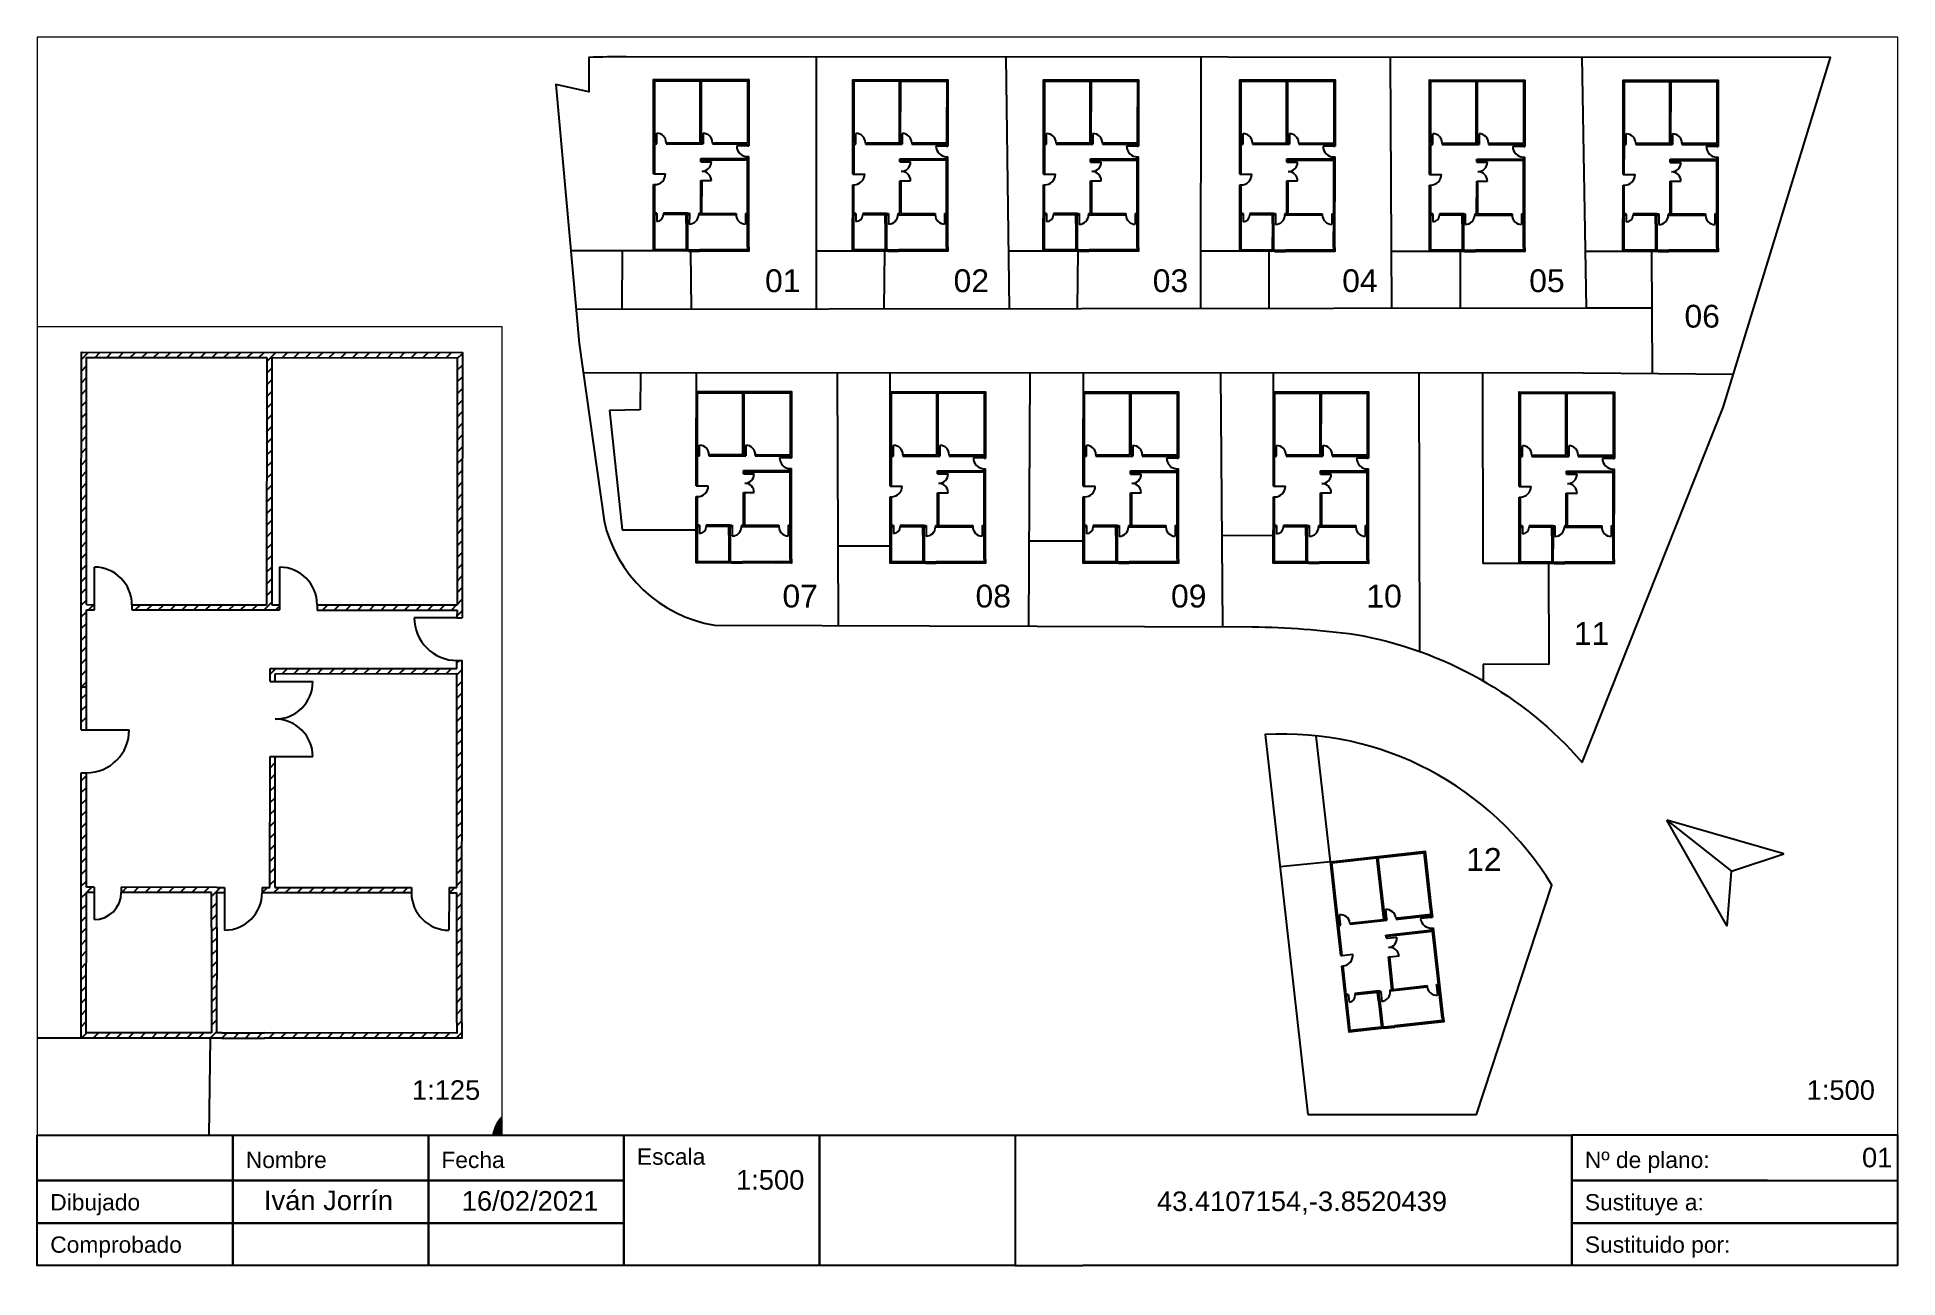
# Paper-space layout 'Presentación1' of a CAD drawing. Header units: millimetres. Extents: x 0 to 1435, y -2 to 579.
# Drawn here: x 0 to 285.4, y -1.9 to 188.4 of the extents above; entities outside this region: 1.
# The model-space entities are those that its viewports show. They can reach past a viewport. Long polylines and large blocks are cut down to what shows.
import ezdxf

# ---------------------------------------------------------------- set-up
doc = ezdxf.new("R2010")
doc.units = ezdxf.units.MM
doc.layers.add('urbanización', color=7, linetype='Continuous')
doc.styles.get("Standard").update_dxf_attribs({"font": 'arial.ttf'})

# ---------------------------------------------------------------- blocks, each defined once
blk = doc.blocks.new('Autocad_CajetínApaisado')
for points in [[(1149.59, 480), (1179.59, 480), (1179.59, 473), (1149.59, 473)], [(1179.59, 480), (1209.59, 480), (1209.59, 473), (1179.59, 473)], [(1209.59, 480), (1239.59, 480), (1239.59, 473), (1209.59, 473)], [(1239.59, 480), (1269.59, 480), (1269.59, 460), (1239.59, 460)], [(1269.59, 480), (1299.59, 480), (1299.59, 460), (1269.59, 460)], [(1149.59, 473), (1179.59, 473), (1179.59, 466.5), (1149.59, 466.5)], [(1179.59, 473), (1209.59, 473), (1209.59, 466.5), (1179.59, 466.5)], [(1209.59, 473), (1239.59, 473), (1239.59, 466.5), (1209.59, 466.5)], [(1149.59, 466.5), (1179.59, 466.5), (1179.59, 460), (1149.59, 460)], [(1179.59, 466.5), (1209.59, 466.5), (1209.59, 460), (1179.59, 460)], [(1209.59, 466.5), (1239.59, 466.5), (1239.59, 460), (1209.59, 460)]]:
    blk.add_lwpolyline(points, close=True)
for points in [[(1299.59, 480), (1310, 480), (1385, 480), (1385, 460), (1310, 460), (1299.59, 460)], [(1435, 473), (1385, 473), (1385, 466.5), (1435, 466.5), (1385, 466.5), (1385, 460), (1435, 460), (1435, 480), (1385, 480), (1385, 473), (1415, 473)]]:
    blk.add_lwpolyline(points)
for s, p in [('Nombre', (1181.59, 474.94)), ('Fecha', (1211.59, 474.94)), ('Escala', (1241.59, 475.44)), ('Nº de plano:', (1387, 474.94)), ('Dibujado', (1151.59, 468.44)), ('Sustituye a:', (1387, 468.44)), ('Comprobado', (1151.59, 461.94)), ('Sustituido por:', (1387, 461.94))]:
    blk.add_text(s, height=2.5).set_placement(p)
blk = doc.blocks.new('BloqueVivienda')
h = blk.add_hatch()
h.set_pattern_fill('ANSI31', color=256, scale=0.05)
h.paths.add_polyline_path([(7.304, 13.149), (0, 13.149), (0, 9.087), (0, 5.908), (0.1, 5.908), (0.1, 8.21), (0.25, 8.21), (0.25, 8.31), (0.1, 8.31), (0.1, 9.087), (0.1, 13.049), (3.552, 13.049), (3.552, 8.31), (0.97, 8.31), (0.97, 8.21), (3.802, 8.21), (3.802, 8.31), (3.652, 8.31), (3.652, 13.049), (7.204, 13.049), (7.204, 9.087), (7.204, 8.31), (4.672, 8.31), (4.522, 8.31), (4.522, 8.21), (4.672, 8.21), (7.204, 8.21), (7.204, 8.06), (7.304, 8.06), (7.304, 9.087)])
h.paths.add_polyline_path([(7.304, 7.243), (7.204, 7.243), (7.204, 7.093), (3.62, 7.088), (3.62, 6.838), (3.72, 6.838), (3.72, 6.988), (7.204, 6.993), (7.204, 2.891), (7.054, 2.891), (7.054, 2.791), (7.204, 2.791), (7.204, 0.3), (7.204, 0.1), (3.52, 0.1), (2.7, 0.1), (2.6, 0.1), (2.6, 2.128), (2.6, 2.791), (2.75, 2.791), (2.75, 2.891), (2.6, 2.891), (0.77, 2.891), (0.77, 2.791), (2.5, 2.791), (2.5, 2.128), (2.5, 0.1), (0.1, 0.1), (0.1, 2.791), (0.25, 2.791), (0.25, 2.891), (0.1, 2.891), (0.1, 5.088), (0, 5.088), (0, 0), (2.7, 0), (3.52, 0), (7.304, 0), (7.304, 0.3)])
h.paths.add_polyline_path([(3.72, 5.398), (3.62, 5.398), (3.62, 2.891), (3.47, 2.891), (3.47, 2.791), (6.334, 2.791), (6.334, 2.891), (3.72, 2.891)])
for p, q in [((3.552, 13.049), (3.552, 8.31)), ((3.652, 13.049), (3.652, 8.31)), ((0.25, 8.31), (0.25, 9.03)), ((3.802, 9.03), (3.802, 8.31)), ((0.1, 8.31), (0.25, 8.31)), ((0.1, 8.21), (0.25, 8.21)), ((0.25, 8.21), (0.25, 8.31)), ((0.97, 8.31), (3.552, 8.31)), ((0.97, 8.31), (0.97, 8.21)), ((0.97, 8.21), (3.802, 8.21)), ((3.652, 8.31), (3.802, 8.31)), ((3.802, 8.31), (3.802, 8.21)), ((4.522, 8.31), (4.672, 8.31)), ((4.522, 8.31), (4.522, 8.21)), ((4.522, 8.21), (4.672, 8.21)), ((4.672, 8.31), (7.204, 8.31)), ((4.672, 8.21), (7.204, 8.21)), ((7.204, 8.063), (6.384, 8.063)), ((7.204, 8.06), (7.304, 8.06)), ((7.204, 7.093), (7.204, 7.243)), ((7.204, 7.243), (7.304, 7.243)), ((7.304, 0.3), (7.304, 7.243)), ((3.62, 7.088), (7.204, 7.093)), ((3.62, 6.838), (3.62, 7.088)), ((3.62, 6.838), (3.72, 6.838)), ((3.72, 6.988), (7.204, 6.993)), ((3.72, 6.838), (3.72, 6.988)), ((3.72, 6.838), (4.44, 6.838)), ((7.204, 2.891), (7.204, 6.993)), ((7.304, 6.993), (7.305, 6.993)), ((0, 5.908), (0.1, 5.908)), ((0.1, 5.908), (0.92, 5.908)), ((3.62, 2.891), (3.62, 5.398)), ((3.62, 5.398), (3.72, 5.398)), ((3.72, 2.891), (3.72, 5.398)), ((3.72, 5.398), (4.44, 5.398)), ((0, 5.088), (0.1, 5.088)), ((0.25, 2.891), (0.1, 2.891)), ((0.25, 2.891), (0.25, 2.791)), ((2.6, 2.891), (0.77, 2.891)), ((0.77, 2.891), (0.77, 2.791)), ((2.6, 2.891), (2.75, 2.891)), ((2.75, 2.891), (2.75, 2.791)), ((3.47, 2.891), (3.62, 2.891)), ((3.47, 2.891), (3.47, 2.791)), ((3.72, 2.891), (6.334, 2.891)), ((6.334, 2.891), (6.334, 2.791)), ((7.054, 2.891), (7.204, 2.891)), ((7.054, 2.891), (7.054, 2.791)), ((0.25, 2.791), (0.1, 2.791)), ((0.25, 2.791), (0.25, 2.271)), ((2.5, 2.791), (0.77, 2.791)), ((2.5, 2.128), (2.5, 2.791)), ((2.6, 2.128), (2.6, 2.791)), ((2.6, 2.791), (2.75, 2.791)), ((2.75, 2.791), (2.75, 2.071)), ((3.47, 2.791), (6.334, 2.791)), ((7.054, 2.791), (7.204, 2.791)), ((7.054, 2.791), (7.054, 2.071)), ((7.204, 0.3), (7.204, 2.791)), ((2.5, 2.128), (2.5, 0.1)), ((2.6, 2.128), (2.6, 0.1)), ((2.7, 0.1), (3.52, 0.1)), ((2.7, 0), (3.52, 0))]:
    blk.add_line(p, q)
for points in [[(0, 9.087), (0, 13.149), (7.304, 13.149), (7.304, 9.087)], [(0.1, 9.087), (0.1, 13.049), (3.552, 13.049)], [(3.652, 13.049), (7.204, 13.049), (7.204, 9.087)], [(0, 5.908), (0, 9.087)], [(0.1, 8.31), (0.1, 9.087)], [(7.204, 9.087), (7.204, 8.31)], [(7.304, 9.087), (7.304, 8.06)], [(0.1, 5.908), (0.1, 8.21)], [(7.204, 8.21), (7.204, 8.06)], [(2.7, 0), (0, 0), (0, 5.088)], [(0.1, 2.891), (0.1, 5.088)], [(2.5, 0.1), (0.1, 0.1), (0.1, 2.791)], [(2.7, 0.1), (2.6, 0.1)], [(7.304, 0.3), (7.304, 0), (3.52, 0)], [(7.204, 0.3), (7.204, 0.1), (3.52, 0.1)]]:
    blk.add_lwpolyline(points)
for centre, radius, start, end in [((0.25, 8.31), 0.72, 0, 90), ((3.802, 8.31), 0.72, 0, 90), ((7.204, 8.063), 0.82, 180, 270), ((3.72, 6.838), 0.72, 270, 0), ((0.1, 5.908), 0.82, 90, 97.0047), ((3.72, 5.398), 0.72, 0, 90), ((0.1, 5.908), 0.82, 270, 0), ((0.25, 2.791), 0.52, 270, 0), ((2.75, 2.791), 0.72, 270, 0), ((7.054, 2.791), 0.72, 180, 270)]:
    blk.add_arc(centre, radius, start, end)

msp = doc.modelspace()

# ---------------------------------------------------------------- linework, layer by layer
at = {"layer": 'urbanización'}
for p, q in [((238.81, -59.245), (238.799, -78.575)), ((253.349, -59.253), (253.599, -78.553)), ((268.303, -59.262), (268.292, -78.532)), ((282.829, -59.27), (282.943, -78.511)), ((297.526, -59.278), (297.866, -78.49)), ((223.911, -74.131), (219.987, -74.131)), ((223.911, -74.131), (223.908, -78.597)), ((226.324, -74.132), (223.911, -74.131)), ((229.249, -78.589), (229.2, -74.134)), ((241.602, -74.141), (238.802, -74.14)), ((244.024, -78.567), (244.082, -74.143)), ((256.226, -74.149), (253.542, -74.148)), ((258.857, -78.546), (258.886, -74.151)), ((271.29, -74.158), (268.295, -74.156)), ((273.512, -74.159), (273.51, -78.525)), ((285.841, -74.166), (282.917, -74.165)), ((288.211, -78.504), (288.213, -74.168)), ((300.685, -74.175), (297.79, -74.173)), ((302.96, -83.532), (302.911, -74.176)), ((297.866, -78.49), (302.934, -78.482)), ((220.389, -78.602), (297.866, -78.49)), ((297.622, -83.48), (220.945, -83.507)), ((297.622, -83.48), (309.16, -83.592)), ((225.318, -83.506), (225.316, -86.318)), ((229.613, -84.912), (229.614, -83.504)), ((240.412, -83.5), (240.48, -102.863)), ((244.486, -84.921), (244.487, -83.499)), ((255.192, -83.495), (255.097, -102.908)), ((259.297, -84.929), (259.298, -83.493)), ((269.811, -83.49), (269.968, -102.954)), ((273.872, -84.937), (273.873, -83.488)), ((285.027, -83.484), (285.08, -104.844)), ((289.9, -83.483), (289.945, -98.095)), ((225.316, -86.318), (222.955, -86.363)), ((222.955, -86.363), (223.922, -95.519)), ((223.922, -95.519), (229.607, -95.533)), ((269.912, -95.959), (273.866, -95.936)), ((259.29, -96.385), (255.129, -96.382)), ((244.48, -96.764), (240.459, -96.762)), ((292.717, -98.097), (289.945, -98.095)), ((294.967, -98.098), (294.995, -105.837)), ((294.995, -105.837), (289.97, -105.834)), ((289.97, -105.834), (289.974, -107.108)), ((278.252, -120.973), (277.144, -111.316)), ((308.686, -125.909), (304.056, -117.798)), ((304.056, -117.798), (309.017, -121.695)), ((313.033, -120.375), (304.056, -117.798)), ((304.056, -117.798), (309.017, -121.695)), ((309.017, -121.695), (313.033, -120.375)), ((278.252, -120.973), (274.381, -121.374)), ((308.686, -125.909), (309.017, -121.695)), ((276.518, -140.372), (289.457, -140.372))]:
    msp.add_line(p, q, dxfattribs=at)
msp.add_lwpolyline([(297.557, -113.354), (308.38, -86.137), (316.604, -59.289), (224.22, -59.237, 0.008043), (221.372, -59.289), (221.37, -61.919), (218.838, -61.35), (220.625, -81.225), (222.531, -94.839, 0.304372), (230.996, -102.834), (272.257, -102.961, -0.031429), (280.158, -103.546, -0.172128)], format="xyb", close=True, dxfattribs=at)
msp.add_lwpolyline([(289.457, -140.372), (295.232, -122.768, 0.276692), (273.239, -111.22), (276.518, -140.372)], format="xyb", dxfattribs=at)

# ---------------------------------------------------------------- block references
for p, rotation in [((226.324, -74.132), 359.9675171660649), ((241.602, -74.141), 359.9675171660649), ((256.226, -74.149), 359.9675171660649), ((271.29, -74.158), 359.9675171660649), ((285.841, -74.166), 359.9675171660649), ((300.685, -74.175), 359.9675171660649), ((229.606, -98.061), 359.9675171660649), ((244.479, -98.07), 359.9675171660649), ((259.289, -98.078), 359.9675171660649), ((273.865, -98.086), 359.9675171660649), ((292.717, -98.097), 359.9675171660649), ((279.68, -134.044), 6.238371931432172)]:
    msp.add_blockref('BloqueVivienda', p, dxfattribs=dict(at, rotation=rotation))

# ---------------------------------------------------------------- texts
at = {"char_height": 1.75, "attachment_point": 1}
for s, insert in [('01', (234.881, -75.539)), ('02', (249.346, -75.539)), ('03', (264.617, -75.539)), ('04', (279.148, -75.539)), ('05', (293.492, -75.539)), ('06', (305.401, -78.259)), ('07', (236.219, -99.728)), ('08', (251.025, -99.728)), ('09', (266.021, -99.728)), ('10', (281.002, -99.728)), ('11', (296.918, -102.595)), ('12', (288.657, -119.928))]:
    msp.add_mtext_dynamic_manual_height_columns(s, width=6.28188, gutter_width=12.5, heights=[0], dxfattribs=dict(at, insert=insert))

psp = doc.layouts.new('Presentación1')

# ---------------------------------------------------------------- linework, layer by layer
for p, q in [((150, 20), (160.41, 20)), ((235.41, 13), (235.41, 20)), ((285.41, 20), (235.41, 20)), ((285.41, 0), (285.41, 20)), ((265.41, 13), (235.41, 13)), ((235.41, 13), (285.41, 13)), ((235.41, 6.5), (235.41, 13)), ((285.41, 6.5), (235.41, 6.5)), ((235.41, 6.5), (285.41, 6.5)), ((235.41, 0), (235.41, 6.5)), ((150, 0), (160.41, 0)), ((285.41, 0), (235.41, 0))]:
    psp.add_line(p, q)
for points in [[(0, 20), (30, 20), (30, 13), (0, 13)], [(30, 20), (60, 20), (60, 13), (30, 13)], [(60, 20), (90, 20), (90, 13), (60, 13)], [(90, 20), (120, 20), (120, 0), (90, 0)], [(120, 20), (150, 20), (150, 0), (120, 0)], [(0, 13), (30, 13), (30, 6.5), (0, 6.5)], [(30, 13), (60, 13), (60, 6.5), (30, 6.5)], [(60, 13), (90, 13), (90, 6.5), (60, 6.5)], [(0, 6.5), (30, 6.5), (30, 0), (0, 0)], [(30, 6.5), (60, 6.5), (60, 0), (30, 0)], [(60, 6.5), (90, 6.5), (90, 0), (60, 0)]]:
    psp.add_lwpolyline(points, close=True)
psp.add_lwpolyline([(160.41, 20), (235.41, 20), (235.41, 0), (160.41, 0)])

# ---------------------------------------------------------------- block references
psp.add_blockref('Autocad_CajetínApaisado', (0, 99.2))

# ---------------------------------------------------------------- texts
for s, p in [('Nombre', (32, 14.94)), ('Fecha', (62, 14.94)), ('Escala', (92, 15.44)), ('Nº de plano:', (237.41, 14.94)), ('Dibujado', (2, 8.44)), ('Sustituye a:', (237.41, 8.44)), ('Comprobado', (2, 1.94)), ('Sustituido por:', (237.41, 1.94))]:
    psp.add_text(s, height=2.5).set_placement(p)
at = {"char_height": 3, "attachment_point": 1}
for s, width, heights, insert in [('1:125', 3.126, [2.55], (57.48, 28.4)), ('1:500', 21.4827, [1.62], (271.42, 28.4)), ('01', 3.126, [2.55], (279.92, 18.05)), ('1:500', 21.4827, [1.62], (107.19, 14.62)), ('Iván Jorrín', 20.6534, [2.55], (34.78, 11.48)), ('16/02/2021', 16.5745, [2.55], (65.12, 11.4)), ('43.4107154,-3.8520439', 39.5237, [0], (171.76, 11.34))]:
    psp.add_mtext_dynamic_manual_height_columns(s, width=width, gutter_width=12.5, heights=heights, dxfattribs=dict(at, insert=insert))

# ---------------------------------------------------------------- viewports
at = {"layer": '0', "view_target_point": (250.413, -99.84)}
psp.add_viewport(center=(142.71, 104.2), size=(285.41, 168.41), view_center_point=(0, 0), view_height=84.205, dxfattribs=at)
at = {"layer": '0', "view_target_point": (245.22, -68.251)}
psp.add_viewport(center=(35.67, 82), size=(71.35, 124.007), view_center_point=(0, 0), view_height=15.5008, status=3, dxfattribs=at)

doc.saveas('drawing.dxf')
